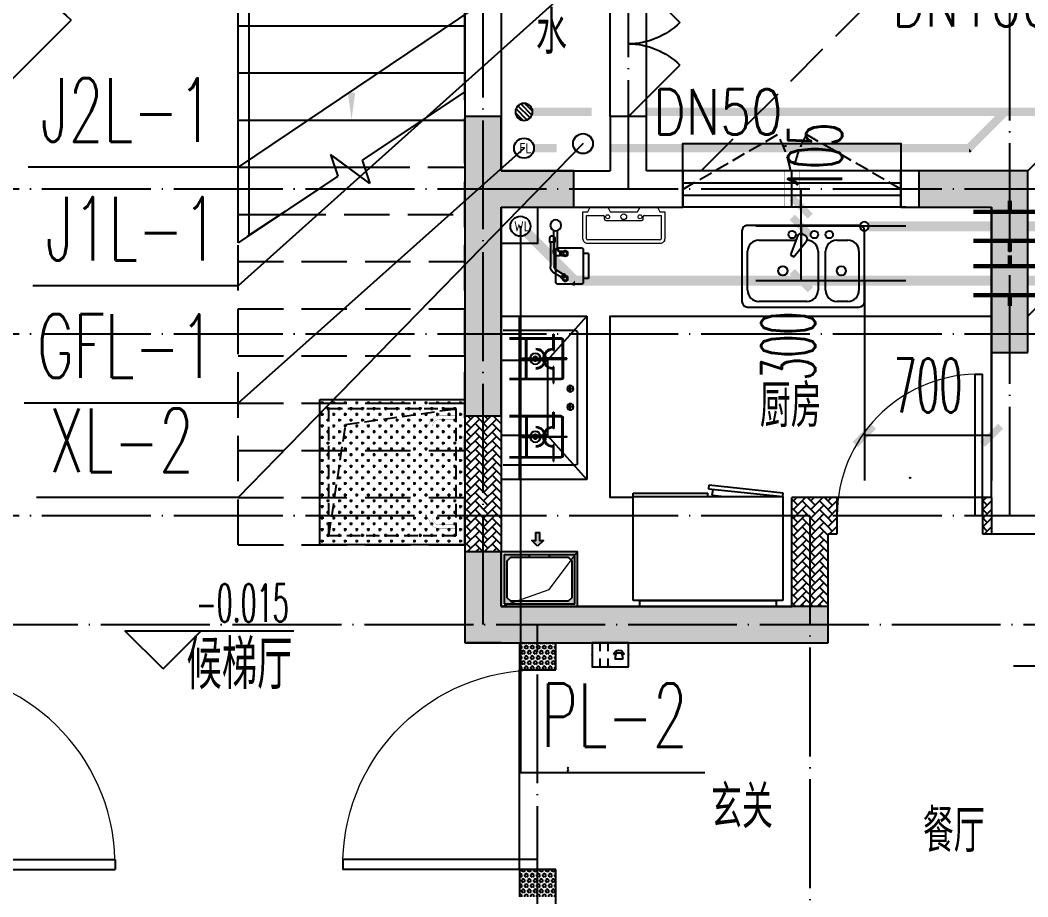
# Model space of a CAD drawing. Extents: x 27938 to 1507990, y 110129 to 923079.
# Drawn here: x 839267 to 844817, y 679657 to 684488 of the extents above; entities that cross this region are included whole.
import ezdxf
from ezdxf.enums import TextEntityAlignment as Align

# ---------------------------------------------------------------- set-up
doc = ezdxf.new("R2010")
doc.units = 0
doc.header["$LTSCALE"] = 1000
doc.header["$MEASUREMENT"] = 0
for name, pattern in [('#P_--_20B1_001_t3$0$DASH', [0.35, 0.25, -0.1]), ('__DASH', [0.35, 0.25, -0.1]), ('DASH', [0.35, 0.25, -0.1]), ('DOTE', [2.42, 2, -0.2, 0.02, -0.2])]:
    doc.linetypes.add(name, pattern=pattern)
for name, color, linetype in [('AH-FURNITURE', 1, 'Continuous'), ('COLUMN', 9, 'Continuous'), ('DIM_ELEV', 3, 'Continuous'), ('DIM_SYMB', 3, 'Continuous'), ('DIM_不分区消火栓', 1, 'Continuous'), ('DIM_管井排水', 5, 'Continuous'), ('DIM_给水', 3, 'Continuous'), ('DIM_雨水', 4, 'Continuous'), ('DIM_餐饮排水', 31, 'Continuous'), ('DOTE', 1, 'Continuous'), ('EQUIP-安防', 3, 'Continuous'), ('EQUIP_地漏', 7, 'Continuous'), ('EQUIP_污水', 7, 'Continuous'), ('IP-bath&kitchen-JOHNSON', 4, 'Continuous'), ('LVTRY', 6, 'Continuous'), ('PIPE-管井排水', 210, 'GF'), ('PIPE-餐饮排水', 41, 'P'), ('PUB_HATCH', 8, 'Continuous'), ('PUB_TEXT', 4, 'Continuous'), ('STAIR', 2, 'Continuous'), ('TEXT_管井排水', 7, 'Continuous'), ('TEXT_雨水', 7, 'Continuous'), ('TWT_DIM', 3, 'Continuous'), ('VALVE_餐饮排水', 7, 'Continuous'), ('VPIPE-不分区消火栓', 1, 'Continuous'), ('VPIPE-中水', 122, 'Continuous'), ('VPIPE-废水', 31, 'Continuous'), ('VPIPE-管井排水', 210, 'GF'), ('VPIPE-餐饮排水', 41, 'P'), ('WALL', 9, 'Continuous'), ('WINDOW', 4, 'Continuous'), ('WINDOW_TEXT', 7, 'Continuous'), ('保温', 6, 'Continuous'), ('卫生间', 6, 'Continuous'), ('建筑-排气道', 9, 'Continuous'), ('机电标识类', 1, 'Continuous'), ('看线', 251, 'Continuous')]:
    doc.layers.add(name, color=color, linetype=linetype)
for name, color, linetype, lineweight in [('平面-空调室内机', 176, 'Continuous', 9), ('平面-空调预留孔', 173, 'Continuous', 15), ('空调', 76, 'Continuous', 13), ('立面-洞口示意', 152, 'Continuous', 13)]:
    doc.layers.add(name, color=color, linetype=linetype, lineweight=lineweight)
doc.styles.add('_TCH_DIM', font='SIMPLEX.shx', dxfattribs={"width": 0.7, "bigfont": 'GBCBIG.shx'})
doc.styles.add('_TCH_DIM_T3', font='SIMPLEX.shx', dxfattribs={"width": 0.494118, "bigfont": 'GBCBIG.shx'})
doc.styles.add('_TCH_WINDOW', font='SIMPLEX.shx', dxfattribs={"width": 0.7, "height": 3.5, "bigfont": 'GBCBIG.shx'})
doc.styles.add('_TEL_DIM', font='SIMPLEX', dxfattribs={"width": 0.8, "height": 3.5, "bigfont": 'HZTXT'})
doc.styles.add('_TWT_PIPEDN', font='SIMPLEX', dxfattribs={"width": 0.8, "height": 3.5, "bigfont": 'HZTXT'})
doc.styles.add('_TWT_SERIAL', font='SIMPLEX', dxfattribs={"width": 0.8, "height": 3.5, "bigfont": 'HZTXT'})
doc.styles.add('DIM_FONT', font='SIMPLEX.shx', dxfattribs={"width": 0.56})
doc.styles.get("Standard").update_dxf_attribs({"font": 'gbenor.shx', "bigfont": 'gbcbig.shx'})
doc.linetypes.add('GF', pattern='A,3,-0.2,["GF",Standard,S=0.25,R=0,X=-0.1,Y=-0.115],-0.35', length=3.55)
doc.linetypes.add('P', pattern='A,3,-0.2,["P",Standard,S=0.25,R=0,X=-0.1,Y=-0.115],-0.2', length=3.4)
doc.dimstyles.new('_TWT_ARCH&&100', dxfattribs={"dimtxt": 297.5, "dimasz": 100, "dimexe": 250, "dimexo": 300, "dimgap": 126.25, "dimtad": 1, "dimdec": 0, "dimzin": 0, "dimdsep": 46, "dimtxsty": '_TCH_DIM_T3', "dimblk": 'ARCHTICK', "dimcen": 0.09, "dimclrt": 7, "dimazin": 2, "dimtfac": 1, "dimtdec": 0, "dimtix": 1, "dimtmove": 2, "dimatfit": 3, "dimfxl": 1, "dimtolj": 1, "dimtzin": 0, "dimarcsym": 0})
pattern_1 = [(45, (0, 0), (0, 47.4157523), [100.584, -33.528]), (135, (23.708, 23.708), (3e-15, 47.4157523), [100.584, -33.528])]
pattern_2 = [(90, (0, 0), (-16.49778, 1e-15), [9.525, -19.05]), (210, (0, 0), (8.24889, -14.2874966), [9.525, -19.05]), (150, (6e-16, 9.525), (-8.24889, -14.2874966), [9.525, -19.05])]

# ---------------------------------------------------------------- blocks, each defined once
blk = doc.blocks.new('A$C148B7D8E')
at = {"layer": '卫生间', "color": 159, "linetype": 'DASH', "true_color": 0x22346e}
for p, q in [((15200, 9900), (16100, 10800)), ((17000, 9900), (17900, 10800)), ((17900, 10000), (17000, 9100))]:
    blk.add_line(p, q, dxfattribs=at)
blk = doc.blocks.new('A$C1F074C3D')
at = {"layer": 'DIM_SYMB'}
blk.add_lwpolyline([(-625, 4290, 0, 0, 0), (-625, 2340, 0, 40, 0), (-625, 2490, 0, 0, 0)], format="xyseb", dxfattribs=at)
at = {"layer": 'STAIR'}
for p, q in [((-1250, 1664), (-1250, 4160)), ((-1250, 4160), (0, 4160)), ((-1190, 4160), (-1190, 1703.5)), ((0, 2496), (0, 4160)), ((-1250, 3900), (0, 3900)), ((-1250, 3640), (0, 3640)), ((-1250, 3380), (0, 3380)), ((-1250, 3120), (0, 3120)), ((-1250, 2860), (0, 2860)), ((-1250, 2600), (0, 2600)), ((0, 2496), (-566.8, 2118.7)), ((-1250, 2340), (-234.4, 2340)), ((-523.7, 1990.8), (-740.3, 2150.2)), ((-740.3, 2150.2), (-699.8, 2030.2)), ((-566.8, 2118.7), (-523.7, 1990.8)), ((-1250, 2080), (-716.6, 2080)), ((-644.8, 2080), (-553.8, 2080)), ((-699.8, 2030.2), (-1250, 1664)), ((-1250, 1820), (-1015.6, 1820))]:
    blk.add_line(p, q, dxfattribs=at)
at = {"layer": 'STAIR', "color": 246, "linetype": '#P_--_20B1_001_t3$0$DASH'}
for p, q in [((0, 2496), (-566.8, 2118.7)), ((0, 0), (0, 2496)), ((-234.4, 2340), (0, 2340)), ((-523.7, 1990.8), (-740.3, 2150.2)), ((-740.3, 2150.2), (-699.8, 2030.2)), ((-566.8, 2118.7), (-523.7, 1990.8)), ((-716.6, 2080), (-644.8, 2080)), ((-553.8, 2080), (0, 2080)), ((-699.8, 2030.2), (-1250, 1664)), ((-1015.6, 1820), (0, 1820)), ((-1250, 0), (-1250, 1664)), ((-1250, 1560), (0, 1560)), ((-1250, 1300), (0, 1300)), ((-1250, 1040), (0, 1040)), ((-1250, 780), (0, 780)), ((-1250, 520), (0, 520)), ((-1250, 260), (0, 260)), ((-1250, 0), (0, 0))]:
    blk.add_line(p, q, dxfattribs=at)
at = {"layer": 'DIM_SYMB', "color": 7, "style": '_TCH_DIM', "width": 0.7}
blk.add_text('上', height=168.8, dxfattribs=at).set_placement((-661.5, 4340.1))
blk = doc.blocks.new('rtyg7uyhg')
at = {"layer": 'LVTRY', "color": 0}
for p, q in [((193590.3, 45458.1), (193590.3, 45069.5)), ((194234.6, 45488.8), (193621, 45488.8)), ((194265.3, 45069.5), (194265.3, 45458.1)), ((193682.3, 45407), (193887.8, 45407)), ((193896.4, 45429.9), (193857.6, 45326.3)), ((193875.3, 45316), (193945.6, 45401.5)), ((193925.8, 45440.4), (193940.1, 45432.2)), ((194111.9, 45407), (194173.3, 45407)), ((193621, 45130.8), (193621, 45345.6)), ((194009.6, 45345.6), (194009.6, 45130.8)), ((194050.5, 45130.8), (194050.5, 45345.6)), ((194234.6, 45345.6), (194234.6, 45130.8)), ((193857.6, 45326.3), (193875.3, 45316)), ((193948.3, 45069.5), (193682.3, 45069.5)), ((194173.3, 45069.5), (194111.9, 45069.5)), ((193621, 45038.8), (194234.6, 45038.8))]:
    blk.add_line(p, q, dxfattribs=at)
for centre, radius in [((193866.4, 45437.7), 20.5), ((193989.2, 45437.7), 20.5), ((194071, 45437.7), 20.5), ((193815.3, 45238.2), 25.6), ((194137.5, 45238.2), 25.6)]:
    blk.add_circle(centre, radius, dxfattribs=at)
for centre, radius, start, end in [((193621, 45458.1), 30.7, 90, 180), ((194234.6, 45458.1), 30.7, 360, 90), ((193682.3, 45345.6), 61.4, 90, 180), ((193915.6, 45422.7), 20.5, 60, 159.4623), ((193929.8, 45414.5), 20.5, 320.5377, 60), ((193948.3, 45345.6), 61.4, 360, 90), ((194111.9, 45345.6), 61.4, 90, 180), ((194173.3, 45345.6), 61.4, 360, 90), ((193682.3, 45130.8), 61.4, 180, 270), ((193948.3, 45130.8), 61.4, 270, 360), ((194111.9, 45130.8), 61.4, 180, 270), ((194173.3, 45130.8), 61.4, 270, 360), ((193621, 45069.5), 30.7, 180, 270), ((194234.6, 45069.5), 30.7, 270, 360)]:
    blk.add_arc(centre, radius, start, end, dxfattribs=at)
at = {"layer": 'LVTRY', "color": 0, "style": 'DIM_FONT', "width": 0.8, "flags": 9}
for tag in ['YSIZE', 'XSIZE']:
    blk.add_attdef(tag, (193927.8, 45487.8), '', height=0.5, rotation=90, dxfattribs=at)
blk = doc.blocks.new('A$C60D053AF')
at = {"layer": 'AH-FURNITURE', "color": 0}
for p, q in [((232.5, -90), (128.3, -90)), ((232.5, -110), (128.3, -110)), ((192.5, -71), (327.6, -71)), ((192.5, -91), (327.6, -91)), ((341.7, -96.9), (370, -143.2)), ((355.9, -82.7), (384.2, -129)), ((245, -129.5), (245, -122.5)), ((265, -129.5), (265, -122.5)), ((255, -281), (255, -251)), ((393, -281), (393, -251)), ((255, -281), (393, -281))]:
    blk.add_line(p, q, dxfattribs=at)
for points in [[(170, -68, 1), (170, -94), (192.5, -94), (192.5, -68)], [(234, -251), (414, -251, 0.414214), (424, -241), (424, -111, 0.414214), (414, -101), (234, -101, 0.414214), (224, -111), (224, -241, 0.414214)], [(268, -122.5), (268, -107, 0.414214), (248, -87), (232.5, -87), (232.5, -113), (242, -113), (242, -122.5)], [(242, -152, 1), (268, -152), (268, -129.5), (242, -129.5)], [(383.8, -161.2, 1), (402.2, -142.8), (386.3, -126.9), (367.9, -145.3)]]:
    blk.add_lwpolyline(points, format="xyb", close=True, dxfattribs=at)
for centre, radius in [((100, -100), 30), ((255, -152), 15), ((255, -152), 10), ((393, -152), 15), ((393, -152), 10)]:
    blk.add_circle(centre, radius, dxfattribs=at)
for radius in [40, 20]:
    blk.add_arc((327.6, -111), radius, 45, 90, dxfattribs=at)
blk = doc.blocks.new('A-Kitchen-7')
at = {"layer": 'LVTRY', "color": 0}
for p, q in [((-518.7, 779.7), (-7.2, 834.3)), ((-7.2, 834.3), (-3.6, 810.6)), ((-515, 756), (-518.7, 779.7)), ((-3.6, 810.6), (-515, 756)), ((-29.1, 767), (-112.1, 756)), ((-29.1, 767), (-35.2, 806.4)), ((515, 780), (0, 780)), ((0, 756), (0, 780)), ((515, 756), (515, 780)), ((515, 756), (-515, 756)), ((-515, 756), (-515, 40)), ((-485.6, 760.5), (-484.9, 756)), ((515, 40), (515, 756)), ((-515, 40), (515, 40))]:
    blk.add_line(p, q, dxfattribs=at)
blk.add_lwpolyline([(-468.9, 40), (-468.9, 0), (468.9, 0), (468.9, 40)], close=True, dxfattribs=at)
blk = doc.blocks.new('*U41')
h = blk.add_hatch(color=0)
h.set_gradient(color1=(0, 0, 255), rotation=180, tint=1)
h.paths.add_polyline_path([(0, 0), (-6.35, -6.35), (-6.35, -2.159), (-15, -2.159), (-15, 2.159), (-6.35, 2.159), (-6.35, 6.35)])
at = {"color": 0, "linetype": 'Continuous'}
blk.add_lwpolyline([(0, 0), (-6.35, -6.35), (-6.35, -2.159), (-15, -2.159), (-15, 2.159), (-6.35, 2.159), (-6.35, 6.35)], close=True, dxfattribs=at)
blk = doc.blocks.new('sgrsefv')
at = {"layer": 'PUB_HATCH'}
blk.add_hatch(color=0, dxfattribs=at).paths.add_polyline_path([(1112933.3, 840916.3), (1112933.3, 840646.3), (1113073.3, 840646.3), (1113073.3, 840661.3), (1112968.3, 840661.3), (1112948.3, 840681.3), (1112948.3, 840881.3), (1112968.3, 840901.3), (1113288.3, 840901.3), (1113308.3, 840881.3), (1113308.3, 840681.3), (1113288.3, 840661.3), (1113183.3, 840661.3), (1113183.3, 840646.3), (1113323.3, 840646.3), (1113323.3, 840916.3)])
at = {"layer": 'LVTRY', "color": 0}
for p, q in [((1113073.3, 840661.3), (1113073.3, 840646.3)), ((1113183.3, 840661.3), (1113183.3, 840646.3))]:
    blk.add_line(p, q, dxfattribs=at)
for points in [[(1112918.3, 840931.3), (1113338.3, 840931.3), (1113338.3, 840631.3), (1112918.3, 840631.3)], [(1112933.3, 840916.3), (1113323.3, 840916.3), (1113323.3, 840646.3), (1112933.3, 840646.3)], [(1113288.3, 840661.3), (1112968.3, 840661.3), (1112948.3, 840681.3), (1112948.3, 840881.3), (1112968.3, 840901.3), (1113288.3, 840901.3), (1113308.3, 840881.3), (1113308.3, 840681.3), (1113288.3, 840661.3)]]:
    blk.add_lwpolyline(points, close=True, dxfattribs=at)
at = {"layer": '立面-洞口示意', "color": 0}
blk.add_lwpolyline([(1112918.3, 840931.3), (1113181.8, 840837.4), (1113338.3, 840631.3)], dxfattribs=at)
at = {"layer": '建筑-排气道', "color": 8, "xscale": -5, "yscale": 5, "zscale": 5, "rotation": 270}
blk.add_blockref('*U41', (1113118.4, 840599), dxfattribs=at)
blk = doc.blocks.new('FRSDFDGDGDRGDR')
at = {"layer": '平面-空调预留孔', "color": 0}
for p, q in [((699618.9, 775447.8), (699746.3, 775447.8)), ((699746.3, 775447.8), (699746.3, 775355.4)), ((699612.3, 775044), (699612.3, 775441.2)), ((699719.9, 775342.2), (699719.9, 775143)), ((699726.5, 775348.8), (699739.7, 775348.8)), ((699726.5, 775136.4), (699739.7, 775136.4)), ((699746.3, 775129.8), (699746.3, 775037.4)), ((699746.3, 775037.4), (699618.9, 775037.4))]:
    blk.add_line(p, q, dxfattribs=at)
blk.add_lwpolyline([(699766.1, 775166.7), (699792.5, 775153.5), (699792.5, 775057.2), (699766.1, 775044), (699766.1, 775017.6), (699618.9, 775017.6, -0.414214), (699592.5, 775044), (699592.5, 775441.2, -0.414214), (699618.9, 775467.6), (699766.1, 775467.6), (699766.1, 775441.2), (699792.5, 775428), (699792.5, 775331.6), (699766.1, 775318.4)], format="xyb", close=True, dxfattribs=at)
for centre, radius in [((699739.7, 775331.6), 10.6), ((699739.7, 775243.2), 15.8), ((699739.7, 775153.5), 10.6)]:
    blk.add_circle(centre, radius, dxfattribs=at)
for centre, start, end in [((699618.9, 775441.2), 90, 180), ((699726.5, 775342.2), 90, 180), ((699739.7, 775355.4), 270, 360), ((699726.5, 775143), 180, 270), ((699739.7, 775129.8), 0, 90), ((699618.9, 775044), 180, 270)]:
    blk.add_arc(centre, 6.6, start, end, dxfattribs=at)
blk = doc.blocks.new('GDGDRGDRGRD')
at = {"layer": 'LVTRY', "color": 0}
for p, q in [((430080.5, 371515.4), (429864.6, 371758.3)), ((430334.8, 371758.3), (429864.6, 371758.3)), ((429864.6, 371758.3), (429864.6, 370858.3)), ((430234.8, 370858.3), (430234.8, 371758.3)), ((429914.8, 370948.3), (429914.8, 371668.3)), ((429924.8, 371678.3), (430324.8, 371678.3)), ((429994.8, 371628.3), (429994.8, 371418.3)), ((429999.8, 371628.3), (429999.8, 371418.3)), ((430289.8, 371638.3), (430004.8, 371638.3)), ((430289.8, 371633.3), (430004.8, 371633.3)), ((430045.1, 371658.3), (430045.1, 371568.3)), ((430049.6, 371658.3), (430045.1, 371658.3)), ((430049.6, 371568.3), (430049.6, 371658.3)), ((430194.8, 371418.3), (430194.8, 371628.3)), ((430199.8, 371418.3), (430199.8, 371628.3)), ((430234.8, 371668.3), (430234.8, 370948.3)), ((429974.8, 371525.6), (430102.3, 371525.6)), ((429974.8, 371521.1), (429974.8, 371525.6)), ((430102.3, 371521.1), (429974.8, 371521.1)), ((430045.1, 371568.3), (430049.6, 371568.3)), ((430219.8, 371525.6), (430092.3, 371525.6)), ((430092.3, 371525.6), (430092.3, 371521.1)), ((430092.3, 371521.1), (430219.8, 371521.1)), ((430102.3, 371525.6), (430102.3, 371521.1)), ((430219.8, 371521.1), (430219.8, 371525.6)), ((430045.1, 371388.3), (430045.1, 371478.3)), ((430045.1, 371478.3), (430049.6, 371478.3)), ((430049.6, 371478.3), (430049.6, 371388.3)), ((430334.8, 371515.4), (430080.5, 371515.4)), ((430080.5, 371515.4), (430080.5, 371100.3)), ((430234.8, 371100.3), (430234.8, 371515.4)), ((430004.8, 371413.3), (430289.8, 371413.3)), ((430004.8, 371408.3), (430289.8, 371408.3)), ((429935.4, 371358.3), (429974.2, 371358.3)), ((429954.8, 371338.9), (429954.8, 371377.7)), ((430049.6, 371388.3), (430045.1, 371388.3)), ((429935.4, 371258.3), (429974.2, 371258.3)), ((429954.8, 371238.9), (429954.8, 371277.7)), ((429994.8, 370988.3), (429994.8, 371198.3)), ((429999.8, 370988.3), (429999.8, 371198.3)), ((430004.8, 371208.3), (430289.8, 371208.3)), ((430004.8, 371203.3), (430289.8, 371203.3)), ((430045.1, 371228.3), (430045.1, 371138.3)), ((430049.6, 371228.3), (430045.1, 371228.3)), ((430049.6, 371138.3), (430049.6, 371228.3)), ((430194.8, 371198.3), (430194.8, 370988.3)), ((430199.8, 371198.3), (430199.8, 370988.3)), ((430045.1, 371138.3), (430049.6, 371138.3)), ((429864.6, 370858.3), (430080.5, 371100.3)), ((430102.3, 371095.6), (429974.8, 371095.6)), ((429974.8, 371095.6), (429974.8, 371091.1)), ((429974.8, 371091.1), (430102.3, 371091.1)), ((430080.5, 371100.3), (430334.8, 371100.3)), ((430092.3, 371091.1), (430092.3, 371095.6)), ((430092.3, 371095.6), (430219.8, 371095.6)), ((430219.8, 371091.1), (430092.3, 371091.1)), ((430102.3, 371091.1), (430102.3, 371095.6)), ((430219.8, 371095.6), (430219.8, 371091.1)), ((430045.1, 370958.3), (430045.1, 371048.3)), ((430045.1, 371048.3), (430049.6, 371048.3)), ((430049.6, 371048.3), (430049.6, 370958.3)), ((430289.8, 370983.3), (430004.8, 370983.3)), ((430289.8, 370978.3), (430004.8, 370978.3)), ((430324.8, 370938.3), (429924.8, 370938.3)), ((430049.6, 370958.3), (430045.1, 370958.3)), ((429864.6, 370858.3), (430334.8, 370858.3))]:
    blk.add_line(p, q, dxfattribs=at)
blk.add_lwpolyline([(429608.8, 370758.3), (429734.8, 370758.3), (429734.8, 371758.3), (427634.8, 371758.3)], dxfattribs=at)
for centre, radius in [((430147.3, 371523.3), 29.7), ((430147.3, 371523.3), 11.7), ((429954.8, 371358.3), 17), ((429954.8, 371258.3), 17), ((430147.3, 371093.3), 29.7), ((430147.3, 371093.3), 11.7)]:
    blk.add_circle(centre, radius, dxfattribs=at)
for centre, radius, start, end in [((429924.8, 371668.3), 10, 90, 180), ((430004.8, 371628.3), 10, 90, 180), ((430004.8, 371628.3), 5, 90, 180), ((430189.8, 371628.3), 10, 0, 90), ((430189.8, 371628.3), 5, 0, 90), ((430224.8, 371668.3), 10, 0, 90), ((430047.3, 371523.3), 56.7, 2.2742, 87.7258), ((430047.3, 371523.3), 52.2, 2.4704, 87.5296), ((430147.3, 371523.3), 56.7, 92.2742, 177.7258), ((430147.3, 371523.3), 52.2, 92.4704, 177.5296), ((430047.3, 371523.3), 56.7, 272.2742, 357.7258), ((430047.3, 371523.3), 52.2, 272.4704, 357.5296), ((430147.3, 371523.3), 56.7, 182.2742, 267.7258), ((430147.3, 371523.3), 52.2, 182.4704, 267.5296), ((430004.8, 371418.3), 10, 180, 270), ((430004.8, 371418.3), 5, 180, 270), ((430189.8, 371418.3), 5, 270, 0), ((430189.8, 371418.3), 10, 270, 0), ((430004.8, 371198.3), 10, 90, 180), ((430004.8, 371198.3), 5, 90, 180), ((430189.8, 371198.3), 10, 0, 90), ((430189.8, 371198.3), 5, 0, 90), ((430047.3, 371093.3), 56.7, 2.2742, 87.7258), ((430047.3, 371093.3), 52.2, 2.4704, 87.5296), ((430147.3, 371093.3), 56.7, 92.2742, 177.7258), ((430147.3, 371093.3), 52.2, 92.4704, 177.5296), ((430047.3, 371093.3), 56.7, 272.2742, 357.7258), ((430047.3, 371093.3), 52.2, 272.4704, 357.5296), ((430147.3, 371093.3), 56.7, 182.2742, 267.7258), ((430147.3, 371093.3), 52.2, 182.4704, 267.5296), ((430004.8, 370988.3), 10, 180, 270), ((430004.8, 370988.3), 5, 180, 270), ((430189.8, 370988.3), 5, 270, 0), ((430189.8, 370988.3), 10, 270, 0), ((429924.8, 370948.3), 10, 180, 270), ((430224.8, 370948.3), 10, 270, 0)]:
    blk.add_arc(centre, radius, start, end, dxfattribs=at)
at = {"color": 8, "xscale": -1, "rotation": 270}
blk.add_blockref('FRSDFDGDGDRGDR', (-345582.7, -327434.2), dxfattribs=at)
at = {"color": 8, "xscale": -1}
blk.add_blockref('rtyg7uyhg', (622599.6, 326769.5), dxfattribs=at)
at = {"color": 8}
for name, p, rotation in [('A$C60D053AF', (430134.8, 372358.3), 270), ('sgrsefv', (1543253.1, 1211089.9), 180)]:
    blk.add_blockref(name, p, dxfattribs=dict(at, rotation=rotation))
at = {"layer": 'LVTRY', "color": 8, "extrusion": (0, 0, -1), "xscale": -0.7999999999883585, "yscale": 0.7999999999883585, "zscale": -0.7999999999883585}
blk.add_blockref('A-Kitchen-7', (-429196.8, 370158.6), dxfattribs=at)
blk = doc.blocks.new('GFDGFSDFGD')
at = {"layer": 'PUB_HATCH'}
for points in [[(434616.6, 374623.7), (435016.6, 374623.7), (435016.6, 374823.7), (434616.6, 374823.7), (434616.6, 375123.7), (434416.6, 375123.7), (434416.6, 373473.7), (434616.6, 373473.7)], [(436916.7, 374823.7), (436916.7, 374623.7), (437316.6, 374623.7), (437316.6, 373823.7), (437516.6, 373823.7), (437516.6, 374823.7)], [(436416.8, 372423.2), (436216.6, 372424), (434616.6, 372424), (434616.6, 372724), (434416.6, 372724), (434416.6, 372224), (436416.6, 372224)]]:
    blk.add_hatch(color=0, dxfattribs=at).paths.add_polyline_path(points)
at = {"layer": 'COLUMN', "color": 0}
for p, q in [((434616.6, 375123.7), (434416.6, 375123.7)), ((434416.6, 375123.7), (434416.6, 373473.7)), ((434616.6, 374823.7), (434616.6, 375123.7)), ((435016.6, 374823.7), (434616.6, 374823.7)), ((435016.6, 374623.7), (435016.6, 374823.7)), ((436916.7, 374823.7), (436916.7, 374623.7)), ((437516.6, 374823.7), (436916.7, 374823.7)), ((437516.6, 373823.7), (437516.6, 374823.7)), ((434616.6, 374623.7), (435016.6, 374623.7)), ((434616.6, 373473.7), (434616.6, 374623.7)), ((436916.7, 374623.7), (437316.6, 374623.7)), ((437316.6, 374623.7), (437316.6, 373823.7)), ((437316.6, 373823.7), (437516.6, 373823.7)), ((434416.6, 373473.7), (434616.6, 373473.7)), ((434616.6, 372724), (434416.6, 372724)), ((434416.6, 372724), (434416.6, 372224)), ((434616.6, 372424), (434616.6, 372724)), ((436216.6, 372424), (434616.6, 372424)), ((436416.8, 372423.2), (436216.6, 372424)), ((436416.6, 372224), (436416.8, 372423.2)), ((434416.6, 372224), (436416.6, 372224))]:
    blk.add_line(p, q, dxfattribs=at)
blk = doc.blocks.new('GDFGDGRD')
at = {"layer": '保温', "linetype": 'ByBlock', "ltscale": 10}
h = blk.add_hatch(dxfattribs=at)
h.set_pattern_fill('AR-HBONE', color=251, scale=55)
h.set_pattern_definition(pattern_1)
h.paths.add_polyline_path([(434616.6, 372723.9), (434416.6, 372723.9), (434416.5, 373473.7), (434616.5, 373473.7)])
h = blk.add_hatch(dxfattribs=at)
h.set_pattern_fill('AR-HBONE', color=251, scale=55)
h.set_pattern_definition(pattern_1)
h.paths.add_polyline_path([(436215.3, 372423.6), (436216.6, 373023.7), (436416.6, 373023.7), (436415.3, 372423.6)])
h = blk.add_hatch(dxfattribs=at)
h.set_pattern_fill('AR-HBONE', color=251, scale=55)
h.set_pattern_definition(pattern_1)
h.paths.add_polyline_path([(436416.6, 372823.7), (436416.6, 373023.7), (436466.6, 373023.7), (436466.6, 372823.7)])
h = blk.add_hatch(dxfattribs=at)
h.set_pattern_fill('AR-HBONE', color=251, scale=55)
h.set_pattern_definition(pattern_1)
h.paths.add_polyline_path([(437266.6, 372823.7), (437266.6, 373023.7), (437316.6, 373023.7), (437316.6, 372823.7)])
at = {"layer": '保温', "linetype": 'Continuous', "ltscale": 10}
h = blk.add_hatch(dxfattribs=at)
h.set_pattern_fill('HEX', color=251, scale=10, angle=90, style=0)
h.set_pattern_definition(pattern_2)
h.paths.add_polyline_path([(434916.6, 372073.7), (434716.6, 372073.7), (434716.5, 372223.7), (434916.5, 372223.7)])
h = blk.add_hatch(dxfattribs=at)
h.set_pattern_fill('HEX', color=251, scale=10, angle=90, style=0)
h.set_pattern_definition(pattern_2)
h.paths.add_polyline_path([(434916.6, 370823.7), (434716.6, 370823.7), (434716.5, 370973.7), (434916.5, 370973.7)])
at = {"layer": '保温', "color": 251, "linetype": 'ByBlock', "ltscale": 10}
blk.add_line((437316.6, 373023.7), (437316.6, 372823.7), dxfattribs=at)
blk = doc.blocks.new('$TwtSys$00000141')
at = {"color": 1}
for p, q in [((-47.1, 3.8), (-5, 45.9)), ((-47.1, 3.8), (-5, 45.9)), ((-43.6, -17.5), (17.5, 43.6)), ((-43.6, -17.5), (17.5, 43.6)), ((-33.2, -33.2), (33.2, 33.2)), ((-33.2, -33.2), (33.2, 33.2)), ((-16.2, -43.5), (43.8, 16.4)), ((-16.2, -43.5), (43.8, 16.4)), ((5.7, -46.1), (46.1, -5.7)), ((5.7, -46.1), (46.1, -5.7))]:
    blk.add_line(p, q, dxfattribs=at)
blk.add_circle((0, 0), 47, dxfattribs=at)
blk.add_circle((0, 0), 47, dxfattribs=at)
blk = doc.blocks.new('dongkong')
blk.add_wipeout([(-603756, 210771), (-603756, 210570.8), (-603836, 210570.8), (-603836, 210771)])
at = {"layer": '机电标识类', "color": 250, "linetype": 'DASH', "ltscale": 400}
for p, q in [((-603796, 210771), (-603796, 210570.8)), ((-603896, 210670.7), (-603696, 210670.7))]:
    blk.add_line(p, q, dxfattribs=at)
at = {"layer": '空调', "color": 6, "linetype": 'DASH', "const_width": 2}
blk.add_lwpolyline([(-603756, 210771), (-603756, 210570.8), (-603836, 210570.8), (-603836, 210771)], close=True, dxfattribs=at)
blk = doc.blocks.new('$equip$00002628')
at = {"linetype": 'Continuous'}
for p, q in [((-0.625, 0.415), (0.625, 0.415)), ((-0.625, -0.415), (-0.625, 0.415)), ((0.071, 0.129), (0.071, 0.415)), ((0.35, 0.129), (0.35, 0.415)), ((0.625, 0.415), (0.625, -0.415)), ((-0.472, 0.01), (-0.409, 0.01)), ((-0.446, -0.138), (-0.395, 0.058)), ((-0.395, 0.058), (-0.395, 0.058)), ((-0.395, 0.058), (-0.206, 0.058)), ((-0.206, 0.058), (-0.155, -0.138)), ((-0.191, 0.01), (-0.129, 0.01)), ((-0.155, -0.138), (-0.446, -0.138)), ((0.071, -0.415), (0.071, -0.129)), ((0.35, -0.415), (0.35, -0.129)), ((0.625, -0.415), (-0.625, -0.415))]:
    blk.add_line(p, q, dxfattribs=at)
at = {"const_width": 0.05}
blk.add_lwpolyline([(-0.625, 0.415), (0.625, 0.415), (0.625, -0.415), (-0.625, -0.415), (-0.625, 0.415), (0.625, 0.415)], dxfattribs=at)
at = {"linetype": 'Continuous'}
blk.add_arc((-0.3, -0.011), 0.173, 6.9897, 173.0103, dxfattribs=at)
for p in [(0, 0.415), (-0.625, 0), (0.625, 0), (0, -0.415)]:
    blk.add_point(p)
at = {"color": 7, "style": '_TEL_DIM', "flags": 1}
blk.add_attdef('A', text='', height=0.000025, dxfattribs=at).set_placement((0, 0), align=Align.MIDDLE_CENTER)
blk = doc.blocks.new('GHFHFHTFHCSDCS')
at = {"layer": 'EQUIP-安防', "xscale": -160, "yscale": 160, "zscale": 160}
blk.add_blockref('$equip$00002628', (435216.6, 372157.3), dxfattribs=at)
blk = doc.blocks.new('DBDBDBDB')
at = {"layer": '保温', "linetype": 'Continuous', "ltscale": 10}
h = blk.add_hatch(dxfattribs=at)
h.set_pattern_fill('CROSS', color=0, scale=20, angle=90, style=0)
h.set_pattern_definition([(90, (0, 0), (-31.75, 31.75), [15.875, -47.625]), (180, (7.938, 7.937), (-31.75, -31.75), [15.875, -47.625])])
h.paths.add_polyline_path([(286316.6, 682397.1), (287116.6, 682397.1), (287116.6, 681597.1), (286316.6, 681597.1)])
at = {"color": 0}
blk.add_lwpolyline([(286316.6, 682397.1), (287116.6, 682397.1), (287116.6, 681597.1), (286316.6, 681597.1)], close=True, dxfattribs=at)
at = {"color": 0, "linetype": '__DASH', "ltscale": 0.3}
blk.add_lwpolyline([(286366.6, 682347.1), (287066.6, 682347.1), (287066.6, 681647.1), (286366.6, 681647.1)], close=True, dxfattribs=at)
blk.add_lwpolyline([(286366.6, 681647.1), (286459.1, 682259.3), (287066.6, 682347.1)], dxfattribs=at)
at = {"color": 0, "linetype": '__DASH', "ltscale": 0.2, "const_width": 1}
for points in [[(287066.6, 682307.1), (286976.6, 682307.1, 0.414214), (286916.6, 682247.1), (286916.6, 681747.1, 0.414214), (286976.6, 681687.1), (287066.6, 681687.1)], [(287066.6, 682287.1), (286976.6, 682287.1, 0.414214), (286936.6, 682247.1), (286936.6, 681747.1, 0.414214), (286976.6, 681707.1), (287066.6, 681707.1)]]:
    blk.add_lwpolyline(points, format="xyb", dxfattribs=at)
blk = doc.blocks.new('_ArchTick')
at = {"color": 0, "linetype": 'ByBlock', "const_width": 0.4}
blk.add_lwpolyline([(-0.5, -0.5), (0.5, 0.5)], dxfattribs=at)
blk = doc.blocks.new('*D214')
at = {"layer": 'Defpoints', "color": 0}
for p in [(843568.9, 683352.2), (844445.2, 683352.2), (844445.2, 683052.2)]:
    blk.add_point(p, dxfattribs=at)
at = {"layer": 'TWT_DIM', "color": 0, "lineweight": -2}
for p, q in [((844145.2, 683352.2), (843318.9, 683352.2)), ((843568.9, 683052.2), (843568.9, 683352.2)), ((844145.2, 683052.2), (843318.9, 683052.2))]:
    blk.add_line(p, q, dxfattribs=at)
at = {"layer": 'TWT_DIM', "color": 0, "lineweight": -2, "xscale": 100, "yscale": 100, "zscale": 100}
for p, rotation in [((843568.9, 683352.2), 90), ((843568.9, 683052.2), 270)]:
    blk.add_blockref('_ArchTick', p, dxfattribs=dict(at, rotation=rotation))
at = {"layer": 'TWT_DIM', "color": 7, "insert": (843496.7, 682692), "char_height": 297.5, "attachment_point": 5, "rotation": 90, "style": '_TCH_DIM_T3'}
blk.add_mtext('\\A1;300', dxfattribs=at)
blk = doc.blocks.new('*D215')
at = {"layer": 'Defpoints', "color": 0}
for p in [(843568.9, 683457.2), (844445.2, 683457.2), (844445.2, 683352.2)]:
    blk.add_point(p, dxfattribs=at)
at = {"layer": 'TWT_DIM', "color": 0, "lineweight": -2}
for p, q in [((843568.9, 683457.2), (843568.9, 683557.2)), ((844145.2, 683457.2), (843318.9, 683457.2)), ((843568.9, 683352.2), (843568.9, 683457.2)), ((844145.2, 683352.2), (843318.9, 683352.2)), ((843568.9, 683352.2), (843568.9, 683252.2))]:
    blk.add_line(p, q, dxfattribs=at)
at = {"layer": 'TWT_DIM', "color": 0, "lineweight": -2, "xscale": 100, "yscale": 100, "zscale": 100}
for p, rotation in [((843568.9, 683457.2), 270), ((843568.9, 683352.2), 90)]:
    blk.add_blockref('_ArchTick', p, dxfattribs=dict(at, rotation=rotation))
at = {"layer": 'TWT_DIM', "color": 7, "insert": (843644.4, 683732.2), "char_height": 297.5, "attachment_point": 5, "rotation": 90, "style": '_TCH_DIM_T3'}
blk.add_mtext('\\A1;105', dxfattribs=at)
blk = doc.blocks.new('*D216')
at = {"layer": 'Defpoints', "color": 0}
for p in [(843916.2, 683352.2), (844616.6, 683352.2), (844616.6, 682200.3)]:
    blk.add_point(p, dxfattribs=at)
at = {"layer": 'TWT_DIM', "color": 0, "lineweight": -2}
for p, q in [((843916.2, 683052.2), (843916.2, 681950.3)), ((844616.6, 683052.2), (844616.6, 681950.3)), ((843916.2, 682200.3), (844616.6, 682200.3))]:
    blk.add_line(p, q, dxfattribs=at)
at = {"layer": 'TWT_DIM', "color": 0, "lineweight": -2, "xscale": 100, "yscale": 100, "zscale": 100, "rotation": 180}
blk.add_blockref('_ArchTick', (843916.2, 682200.3), dxfattribs=at)
at = {"layer": 'TWT_DIM', "color": 0, "lineweight": -2, "xscale": 100, "yscale": 100, "zscale": 100}
blk.add_blockref('_ArchTick', (844616.6, 682200.3), dxfattribs=at)
at = {"layer": 'TWT_DIM', "color": 7, "insert": (844266.4, 682475.3), "char_height": 297.5, "attachment_point": 5, "style": '_TCH_DIM_T3'}
blk.add_mtext('\\A1;700', dxfattribs=at)
blk = doc.blocks.new('*D723')
at = {"layer": 'Defpoints', "color": 0}
for p in [(843568.9, 683352.2), (844445.2, 683352.2), (844445.2, 683052.2)]:
    blk.add_point(p, dxfattribs=at)
at = {"layer": 'TWT_DIM', "color": 0, "lineweight": -2}
for p, q in [((844145.2, 683352.2), (843318.9, 683352.2)), ((843568.9, 683052.2), (843568.9, 683352.2)), ((844145.2, 683052.2), (843318.9, 683052.2))]:
    blk.add_line(p, q, dxfattribs=at)
at = {"layer": 'TWT_DIM', "color": 0, "lineweight": -2, "xscale": 100, "yscale": 100, "zscale": 100}
for p, rotation in [((843568.9, 683352.2), 90), ((843568.9, 683052.2), 270)]:
    blk.add_blockref('_ArchTick', p, dxfattribs=dict(at, rotation=rotation))
at = {"layer": 'TWT_DIM', "color": 7, "insert": (843496.7, 682692), "char_height": 297.5, "attachment_point": 5, "rotation": 90, "style": '_TCH_DIM_T3'}
blk.add_mtext('\\A1;300', dxfattribs=at)
blk = doc.blocks.new('*D724')
at = {"layer": 'Defpoints', "color": 0}
for p in [(843568.9, 683457.2), (844445.2, 683457.2), (844445.2, 683352.2)]:
    blk.add_point(p, dxfattribs=at)
at = {"layer": 'TWT_DIM', "color": 0, "lineweight": -2}
for p, q in [((843568.9, 683457.2), (843568.9, 683557.2)), ((844145.2, 683457.2), (843318.9, 683457.2)), ((843568.9, 683352.2), (843568.9, 683457.2)), ((844145.2, 683352.2), (843318.9, 683352.2)), ((843568.9, 683352.2), (843568.9, 683252.2))]:
    blk.add_line(p, q, dxfattribs=at)
at = {"layer": 'TWT_DIM', "color": 0, "lineweight": -2, "xscale": 100, "yscale": 100, "zscale": 100}
for p, rotation in [((843568.9, 683457.2), 270), ((843568.9, 683352.2), 90)]:
    blk.add_blockref('_ArchTick', p, dxfattribs=dict(at, rotation=rotation))
at = {"layer": 'TWT_DIM', "color": 7, "insert": (843644.4, 683732.2), "char_height": 297.5, "attachment_point": 5, "rotation": 90, "style": '_TCH_DIM_T3'}
blk.add_mtext('\\A1;105', dxfattribs=at)
blk = doc.blocks.new('*D725')
at = {"layer": 'Defpoints', "color": 0}
for p in [(843916.2, 683352.2), (844616.6, 683352.2), (844616.6, 682200.3)]:
    blk.add_point(p, dxfattribs=at)
at = {"layer": 'TWT_DIM', "color": 0, "lineweight": -2}
for p, q in [((843916.2, 683052.2), (843916.2, 681950.3)), ((844616.6, 683052.2), (844616.6, 681950.3)), ((843916.2, 682200.3), (844616.6, 682200.3))]:
    blk.add_line(p, q, dxfattribs=at)
at = {"layer": 'TWT_DIM', "color": 0, "lineweight": -2, "xscale": 100, "yscale": 100, "zscale": 100, "rotation": 180}
blk.add_blockref('_ArchTick', (843916.2, 682200.3), dxfattribs=at)
at = {"layer": 'TWT_DIM', "color": 0, "lineweight": -2, "xscale": 100, "yscale": 100, "zscale": 100}
blk.add_blockref('_ArchTick', (844616.6, 682200.3), dxfattribs=at)
at = {"layer": 'TWT_DIM', "color": 7, "insert": (844266.4, 682475.3), "char_height": 297.5, "attachment_point": 5, "style": '_TCH_DIM_T3'}
blk.add_mtext('\\A1;700', dxfattribs=at)
blk = doc.blocks.new('$DorLib2D$00000001')
at = {"color": 0}
for p, q in [((0.45, 0.975), (0.5, 0.975)), ((0.45, 0), (0.45, 0.975)), ((0.5, 0), (0.5, 0.975)), ((0.5, 0), (0.45, 0))]:
    blk.add_line(p, q, dxfattribs=at)
at = {"color": 0, "lineweight": 13}
blk.add_arc((0.475, 0), 0.975, 91.4693, 180, dxfattribs=at)
blk = doc.blocks.new('$DorLib2D$00000116')
at = {"color": 0}
for p, q in [((-0.5, 0), (-0.1464, 0.3536)), ((0.5, 0), (0.1464, 0.3536))]:
    blk.add_line(p, q, dxfattribs=at)
for centre, start, end in [((-0.5, 0), 0, 45), ((0.5, 0), 135, 180)]:
    blk.add_arc(centre, 0.5, start, end, dxfattribs=at)
blk = doc.blocks.new('$WINLIB2D$00000001')
at = {"color": 0}
for points in [[(-0.5, 0.5), (-0.5, -0.5)], [(-0.5, 0.5), (0.5, 0.5)], [(0.5, -0.5), (0.5, 0.5)], [(0.5, 0.1667), (-0.5, 0.1667)], [(0.5, -0.1667), (-0.5, -0.1667)], [(-0.5, -0.5), (0.5, -0.5)]]:
    blk.add_lwpolyline(points, dxfattribs=at)
blk = doc.blocks.new('$VALVE$00000553')
at = {"const_width": 30}
for points in [[(0, 100), (0, 175)], [(0, 100), (-250, 100), (-250, 100)], [(0, 100), (250, 100), (250, 100)], [(-250, -100), (-250, -100), (0, -100)], [(250, -100), (250, -100), (0, -100)], [(0, -175), (0, -100)]]:
    blk.add_lwpolyline(points, dxfattribs=at)
blk = doc.blocks.new('$TwtSys$00000147')
blk.add_circle((0, 0, 0), 25)

msp = doc.modelspace()

# ---------------------------------------------------------------- hatches: boundary and pattern name
at = {"layer": 'PIPE-管井排水'}
for points in [[(844491.6, 683782.2), (844491.6, 683759.7), (844500.9, 683759.7)], [(844491.6, 683782.2), (844507.5, 683766.3), (844500.9, 683759.7)]]:
    msp.add_hatch(color=256, dxfattribs=at).paths.add_polyline_path(points)
at = {"layer": 'PIPE-餐饮排水'}
for points in [[(842321.8, 683052.2), (842302.3, 683032.7), (842310.4, 683024.7)], [(842321.8, 683052.2), (842321.8, 683024.7), (842310.4, 683024.7)]]:
    msp.add_hatch(color=256, dxfattribs=at).paths.add_polyline_path(points)

# ---------------------------------------------------------------- linework, layer by layer
at = {"layer": 'DIM_ELEV', "color": 8}
for p, q in [((840053.7, 680913.3), (839843.7, 681123.3)), ((839843.7, 681123.3), (840774.6, 681123.3)), ((840053.7, 680913.3), (840263.7, 681123.3))]:
    msp.add_line(p, q, dxfattribs=at)
at = {"layer": 'DIM_不分区消火栓'}
for p, q in [((842366.6, 683807.2), (840466.6, 681857.2)), ((840466.6, 681857.2), (839356.6, 681857.2))]:
    msp.add_line(p, q, dxfattribs=at)
at = {"layer": 'DIM_管井排水'}
for p, q in [((842041.6, 683782.2), (840466.6, 682377.2)), ((840466.6, 682377.2), (839289.5, 682377.2))]:
    msp.add_line(p, q, dxfattribs=at)
at = {"layer": 'DIM_给水'}
for p, q in [((842366.6, 684957.2), (840466.6, 683677.2)), ((842366.6, 684727.2), (840466.6, 683023.4)), ((840466.6, 683677.2), (839310, 683677.2)), ((840466.6, 683023.4), (839336.8, 683023.4))]:
    msp.add_line(p, q, dxfattribs=at)
at = {"layer": 'DIM_雨水'}
msp.add_line((845901.6, 680928.5), (844737.5, 680928.5), dxfattribs=at)
at = {"layer": 'DIM_餐饮排水'}
for p, q in [((842021.8, 683352.2), (842021.8, 680342.9)), ((842021.8, 680342.9), (843038.3, 680342.9))]:
    msp.add_line(p, q, dxfattribs=at)
at = {"layer": 'DOTE', "color": 169, "linetype": 'DOTE', "ltscale": 0.3}
for p, q in [((841816.6, 681157.4), (841816.6, 690157.2)), ((844716.6, 681757.2), (844716.6, 690157.2)), ((842616.6, 683557.2), (842616.6, 685657.2)), ((879916.6, 682757.2), (825916.6, 682757.2)), ((879916.6, 681757.2), (825916.6, 681757.2)), ((843616.4, 681757.2), (843616.6, 666975.2)), ((825916.6, 681157.4), (879916.6, 681157.4)), ((842116.6, 679557.2), (842116.6, 681157.2))]:
    msp.add_line(p, q, dxfattribs=at)
at = {"layer": 'IP-bath&kitchen-JOHNSON', "color": 8}
msp.add_lwpolyline([(842116.6, 683457.2), (842116.6, 683257.2), (841916.6, 683257.2)], dxfattribs=at)
at = {"layer": 'PIPE-管井排水', "ltscale": 0.5, "const_width": 45}
for points in [[(842088.6, 683982.2), (842413.8, 683982.2)], [(844491.6, 683982.2), (842716.6, 683982.2)], [(844691.6, 683982.2), (843536.5, 683982.2)], [(844491.6, 683782.2), (844691.6, 683982.2)], [(845847.6, 683982.2), (844691.6, 683982.2)], [(842096.6, 683782.2), (842221.3, 683782.2)], [(844491.6, 683782.2), (842516.6, 683782.2)]]:
    msp.add_lwpolyline(points, dxfattribs=at)
at = {"layer": 'PIPE-餐饮排水', "ltscale": 0.5, "const_width": 55}
for points in [[(845266.6, 683352.2), (843941.2, 683352.2)], [(842060.7, 683313.3), (842321.8, 683052.2)], [(845566.6, 683052.2), (842321.8, 683052.2)]]:
    msp.add_lwpolyline(points, dxfattribs=at)
at = {"layer": 'VPIPE-不分区消火栓'}
msp.add_circle((842366.6, 683807.2), 55, dxfattribs=at)
at = {"layer": 'VPIPE-中水', "color": 8, "linetype": 'Continuous'}
msp.add_circle((842021.8, 683352.2), 55, dxfattribs=at)
at = {"layer": 'VPIPE-废水', "color": 8}
msp.add_circle((842041.6, 683782.2), 55, dxfattribs=at)
at = {"layer": 'VPIPE-管井排水'}
msp.add_circle((842041.6, 683782.2), 55, dxfattribs=at)
at = {"layer": 'VPIPE-餐饮排水'}
msp.add_circle((842021.8, 683352.2), 55, dxfattribs=at)
at = {"layer": 'WALL', "color": 8}
for p, q in [((841716.6, 685757.2), (841716.6, 683557.2)), ((841916.6, 685557.2), (841916.6, 683657.2)), ((842716.6, 683957.2), (842516.6, 683957.2)), ((842516.6, 683957.2), (842516.6, 683657.2)), ((842716.6, 683657.2), (842716.6, 683957.2)), ((841916.6, 683657.2), (842516.6, 683657.2)), ((842916.6, 683657.2), (842716.6, 683657.2)), ((842916.6, 683457.2), (842916.6, 683657.2)), ((844816.6, 683657.2), (844116.6, 683657.2)), ((844116.6, 683657.2), (844116.6, 683457.2)), ((841716.6, 683557.2), (841716.6, 681157.4)), ((841916.6, 683457.2), (842616.6, 683457.2)), ((841916.6, 683457.2), (841916.6, 681257.4)), ((842616.6, 683457.2), (842916.6, 683457.2)), ((844116.6, 683457.2), (844616.6, 683457.2)), ((844616.6, 682757.2), (844616.6, 683457.2)), ((844616.6, 681857.2), (844616.6, 682757.2)), ((843766.6, 681857.2), (843516.6, 681857.2)), ((843516.6, 681257.2), (843516.6, 681857.2)), ((843766.6, 681657.2), (843766.6, 681857.2)), ((844616.6, 681857.2), (844566.6, 681857.2)), ((844566.6, 681857.2), (844566.6, 681657.2)), ((843716.6, 681657.2), (843766.6, 681657.2)), ((843716.6, 681057.2), (843716.6, 681657.2)), ((844566.6, 681657.2), (844716.6, 681657.2)), ((844716.6, 681657.2), (844916.6, 681657.2)), ((841916.6, 681257.4), (842116.7, 681257.2)), ((842116.6, 681257.2), (843516.6, 681257.2)), ((841716.6, 681157.4), (841716.6, 681057.4)), ((841916.6, 681057.4), (841716.6, 681057.4)), ((841916.6, 681057.4), (842016.6, 681057.3)), ((841916.6, 681057.4), (841916.6, 681057.4)), ((842016.6, 681057.3), (842016.6, 680907.2)), ((842216.6, 680907.2), (842216.6, 681057.2)), ((842216.6, 681057.2), (843716.6, 681057.2)), ((842016.6, 680907.2), (842216.6, 680907.2)), ((842216.6, 679807.2), (842016.6, 679807.2)), ((842016.6, 679807.2), (842016.6, 679657.2)), ((842216.6, 679457.2), (842216.6, 679807.2))]:
    msp.add_line(p, q, dxfattribs=at)
at = {"layer": 'WINDOW', "color": 8}
for p, q in [((842516.6, 683957.2), (842516.6, 684757.2)), ((842716.6, 683957.2), (842716.6, 684757.2)), ((844566.6, 681857.2), (843766.6, 681857.2)), ((842016.6, 679807.2), (842016.6, 680907.2))]:
    msp.add_line(p, q, dxfattribs=at)
at = {"layer": 'WINDOW', "color": 8, "linetype": 'DASH', "ltscale": 0.3}
for points in [[(842918.4, 683557.2), (843438, 683857.2, -0.131652), (843518.4, 683557.2)], [(844116.6, 683557.2), (843597, 683857.2, 0.131652), (843516.6, 683557.2)]]:
    msp.add_lwpolyline(points, format="xyb", dxfattribs=at)

# ---------------------------------------------------------------- block references
at = {"color": 8}
for name, p in [('A$C148B7D8E', (827816.6, 673757.2)), ('A$C1F074C3D', (841716.6, 681597.2)), ('GFDGFSDFGD', (407300, 308833.4)), ('GDFGDGRD', (407300, 308833.4)), ('GHFHFHTFHCSDCS', (407300, 308833.4))]:
    msp.add_blockref(name, p, dxfattribs=at)
at = {"color": 8, "xscale": -1}
msp.add_blockref('GDGDRGDRGRD', (1272251.4, 311098.8), dxfattribs=at)
at = {"color": 169}
msp.add_blockref('DBDBDBDB', (554600, 0), dxfattribs=at)
at = {"layer": 'EQUIP_地漏', "color": 8, "xscale": -1, "rotation": 359.999999999891}
msp.add_blockref('$TwtSys$00000141', (842041.6, 683982.2), dxfattribs=at)
at = {"layer": 'EQUIP_污水', "yscale": -1, "rotation": 7.220074419324172e-06}
msp.add_blockref('$TwtSys$00000147', (843916.2, 683352.2), dxfattribs=at)
msp.add_blockref('$TwtSys$00000147', (843916.2, 683352.2), dxfattribs=at)
at = {"layer": 'VALVE_餐饮排水', "xscale": 0.8, "yscale": -0.8, "zscale": 0.8}
for p, rotation in [((844716.6, 683352.2), 180.0000069153215), ((844716.6, 683052.2), 180.0000063443511)]:
    msp.add_blockref('$VALVE$00000553', p, dxfattribs=dict(at, rotation=rotation))
at = {"layer": 'WINDOW', "color": 8}
ref = msp.add_blockref('$DorLib2D$00000116', (839016.6, 684707.2), dxfattribs=dict(at, xscale=1500, yscale=-1500, zscale=1500, rotation=89.99999999025445))
ref.add_attrib('A', 'BFGM1518', (838781.2, 684699.7), dxfattribs={"layer": 'WINDOW_TEXT', "color": 8, "ltscale": 0.5, "height": 4.25, "rotation": 90, "style": '_TCH_WINDOW', "width": 0.494118})
ref = msp.add_blockref('$DorLib2D$00000116', (842616.6, 684357.2), dxfattribs=dict(at, xscale=800, yscale=-800, zscale=800, rotation=89.99992422922149))
ref.add_attrib('A', 'BFGM0818', (842618.7, 684546.6), dxfattribs={"layer": 'WINDOW_TEXT', "color": 8, "ltscale": 0.5, "height": 4.25, "rotation": 89.9999, "style": '_TCH_WINDOW', "width": 0.494118})
ref = msp.add_blockref('$DorLib2D$00000001', (844166.6, 681757.2), dxfattribs=dict(at, xscale=-800, yscale=-800, zscale=-800, rotation=179.9999999993937))
ref.add_attrib('A', 'M0822', (844161.7, 681963.2), dxfattribs={"layer": 'WINDOW_TEXT', "color": 8, "ltscale": 0.5, "height": 4.25, "rotation": 360, "style": '_TCH_WINDOW', "width": 0.494118})
ref = msp.add_blockref('$DorLib2D$00000001', (838716.6, 680357.2), dxfattribs=dict(at, xscale=-1100, yscale=-1100, zscale=-1100, rotation=90.00000000947153))
ref.add_attrib('A', 'YFDM1122', (838551.7, 680346.7), dxfattribs={"layer": 'WINDOW_TEXT', "color": 8, "ltscale": 0.5, "height": 5.95, "rotation": 90, "style": '_TCH_WINDOW', "width": 0.494118})
ref = msp.add_blockref('$DorLib2D$00000001', (842116.6, 680357.2), dxfattribs=dict(at, xscale=-1100, yscale=1100, zscale=-1100, rotation=89.99999999052845))
ref.add_attrib('A', 'YFDM1122', (842287.4, 680346.7), dxfattribs={"layer": 'WINDOW_TEXT', "color": 8, "ltscale": 0.5, "height": 5.95, "rotation": 90, "style": '_TCH_WINDOW', "width": 0.494118})

# ---------------------------------------------------------------- texts
at = {"layer": 'DIM_ELEV', "color": 7, "style": '_TCH_DIM', "width": 0.494118}
msp.add_text('-0.015', height=208.25, dxfattribs=at).set_placement((840234.2, 681172.3))
at = {"layer": 'DIM_不分区消火栓', "color": 7, "style": '_TWT_SERIAL', "width": 0.64}
msp.add_text('XL-2', height=350, dxfattribs=at).set_placement((839426.6, 681997.2))
at = {"layer": 'DIM_管井排水', "color": 7, "style": '_TWT_SERIAL', "width": 0.64}
msp.add_text('GFL-1', height=350, dxfattribs=at).set_placement((839359.5, 682517.2))
at = {"layer": 'DIM_给水', "color": 7, "style": '_TWT_SERIAL', "width": 0.64}
for s, p in [('J2L-1', (839380, 683817.2)), ('J1L-1', (839406.8, 683163.4))]:
    msp.add_text(s, height=350, dxfattribs=at).set_placement(p)
at = {"layer": 'DIM_餐饮排水', "color": 7, "style": '_TWT_SERIAL', "width": 0.64}
msp.add_text('PL-2', height=350, dxfattribs=at).set_placement((842136.3, 680482.9))
at = {"layer": 'PUB_TEXT', "color": 8}
for s, height, p in [('水', 236.3, (842107.6, 684301.9)), ('FL', 56, (842015.9, 683754.2)), ('WL', 56, (841986.8, 683324.2)), ('厨房', 236.31, (843340.5, 682244.8)), ('候梯厅', 270.07, (840182.8, 680801.6)), ('玄关', 236.31, (843071.9, 680035)), ('餐厅', 236.31, (844238.5, 679903.5))]:
    msp.add_text(s, height=height, dxfattribs=at).set_placement(p)
at = {"layer": 'TEXT_管井排水', "style": '_TWT_PIPEDN', "width": 0.8}
msp.add_text('DN50', height=250, dxfattribs=at).set_placement((842753.2, 683857.2))
at = {"layer": 'TEXT_雨水', "style": '_TWT_PIPEDN', "width": 0.8}
msp.add_text('DN100', height=250, dxfattribs=at).set_placement((844070, 684453.2))

# ---------------------------------------------------------------- dimensions: what is measured, and where the dimension line sits
at = {"layer": 'TWT_DIM'}
for picture in ['*D214', '*D723']:
    dim = msp.add_linear_dim(base=(843568.9, 683352.2), p1=(844445.2, 683052.2), p2=(844445.2, 683352.2), angle=90, dimstyle='_TWT_ARCH&&100', dxfattribs=at)
    dim.commit()
    dim.dimension.update_dxf_attribs({"geometry": picture, "text_midpoint": (843496.7, 682692), "dimtype": 129})
for picture in ['*D216', '*D725']:
    dim = msp.add_aligned_dim(p1=(843916.2, 683352.2), p2=(844616.6, 683352.2), distance=-1151.9, dimstyle='_TWT_ARCH&&100', dxfattribs=at)
    dim.commit()
    dim.dimension.update_dxf_attribs({"geometry": picture, "text_midpoint": (844266.4, 682475.3)})

# ---------------------------------------------------------------- next in the draw order: block references
at = {"layer": '平面-空调室内机', "color": 8, "ltscale": 0.3, "rotation": 180}
msp.add_blockref('dongkong', (239720.5, 894228), dxfattribs=at)

# ---------------------------------------------------------------- next in the draw order: linework, layer by layer
at = {"layer": 'DOTE', "color": 169, "linetype": 'DOTE', "ltscale": 0.3}
msp.add_line((879916.6, 683557.2), (825916.6, 683557.2), dxfattribs=at)
at = {"layer": '看线', "color": 8, "ltscale": 0.5}
msp.add_lwpolyline([(842916.6, 683657.2), (842916.6, 683807.2), (844116.6, 683807.2), (844116.6, 683657.2)], dxfattribs=at)

# ---------------------------------------------------------------- next in the draw order: block references
at = {"layer": 'WINDOW', "color": 8}
ref = msp.add_blockref('$WINLIB2D$00000001', (843516.6, 683557.2), dxfattribs=dict(at, xscale=-1200, yscale=-200, zscale=-1200, rotation=3.665382377524044e-09))
ref.add_attrib('A', 'C1214', (843475.3, 683792.5), dxfattribs={"layer": 'WINDOW_TEXT', "color": 8, "ltscale": 0.5, "height": 4.25, "rotation": 0, "style": '_TCH_WINDOW', "width": 0.494118})

# ---------------------------------------------------------------- next in the draw order: dimensions: what is measured, and where the dimension line sits
at = {"layer": 'TWT_DIM'}
for picture in ['*D215', '*D724']:
    dim = msp.add_linear_dim(base=(843568.9, 683457.2), p1=(844445.2, 683352.2), p2=(844445.2, 683457.2), angle=90, dimstyle='_TWT_ARCH&&100', dxfattribs=at)
    dim.commit()
    dim.dimension.update_dxf_attribs({"geometry": picture, "text_midpoint": (843644.4, 683732.2), "dimtype": 129})

doc.saveas('drawing.dxf')
